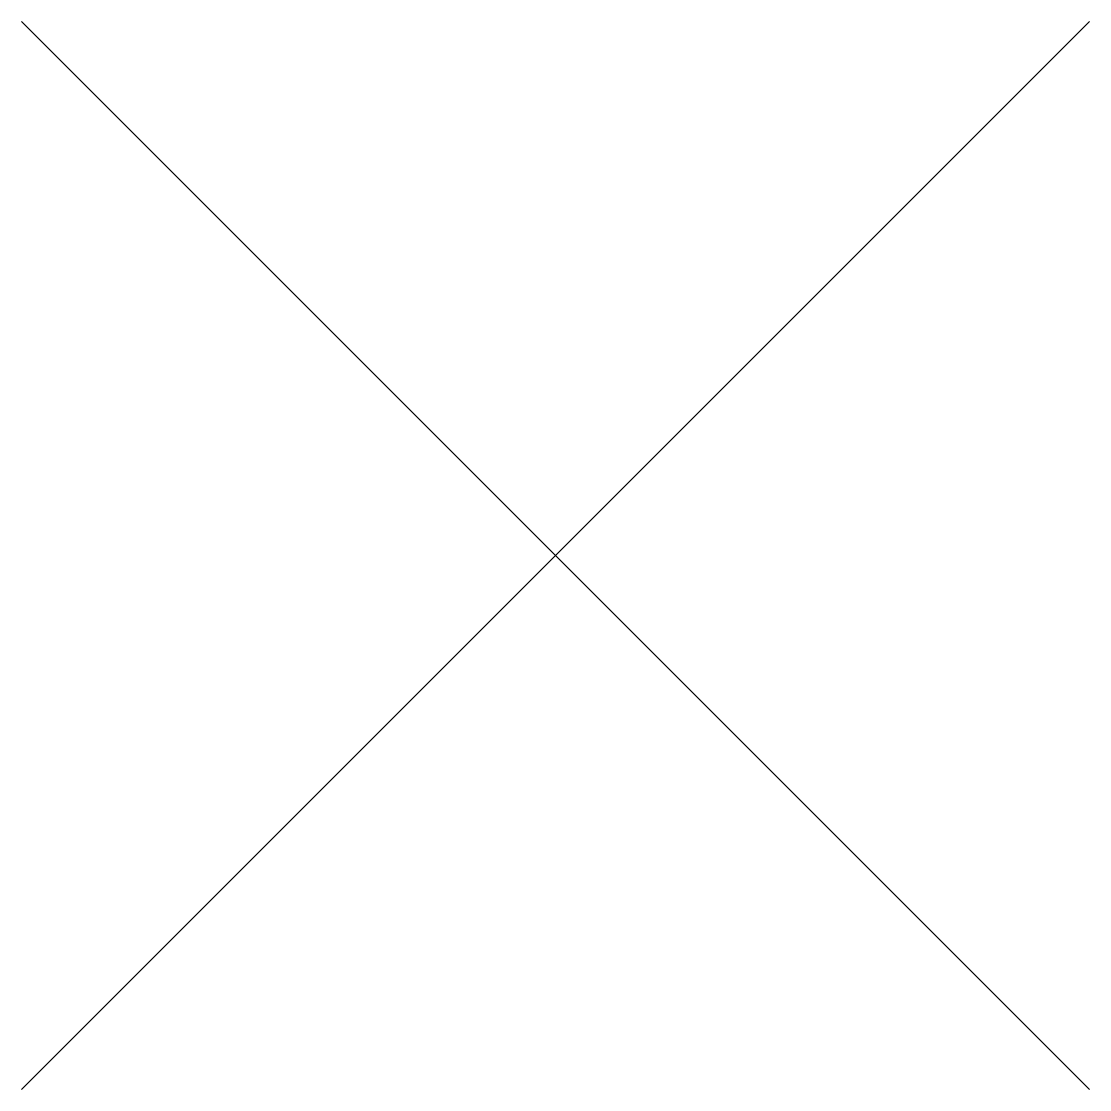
# Model space of a CAD drawing. Extents: x 452.9 to 467.1, y 502.9 to 517.1.
import ezdxf

# ---------------------------------------------------------------- set-up
doc = ezdxf.new("R2010")
doc.units = 0
doc.header["$LTSCALE"] = 20
doc.header["$MEASUREMENT"] = 0
doc.layers.get('0').update_dxf_attribs({"linetype": 'CONTINUOUS'})

msp = doc.modelspace()

# ---------------------------------------------------------------- linework, layer by layer
for p, q in [((452.929, 517.071), (467.071, 502.929)), ((452.929, 502.929), (467.071, 517.071))]:
    msp.add_line(p, q)

doc.saveas('drawing.dxf')
